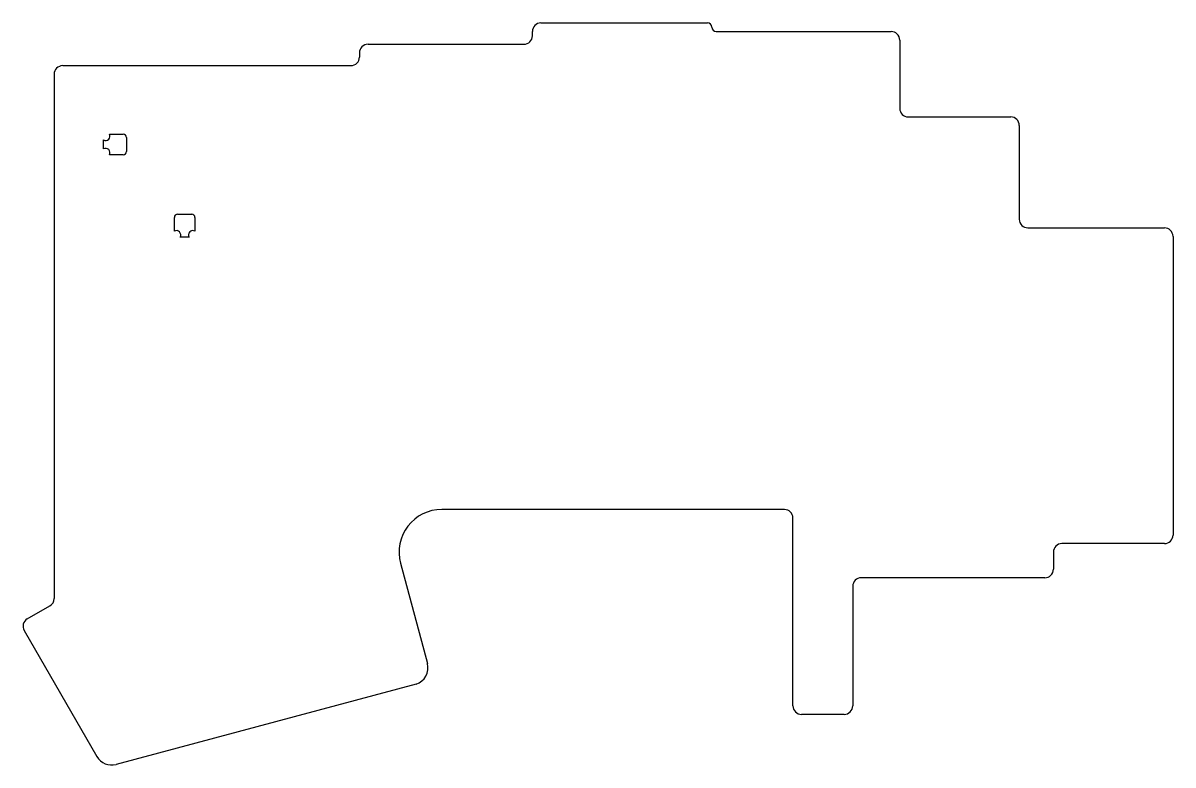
# Model space of a CAD drawing. Header units: millimetres. Extents: x 46 to 180, y -132 to -46.
import ezdxf

# ---------------------------------------------------------------- set-up
doc = ezdxf.new("R2010")
doc.units = ezdxf.units.MM
doc.layers.add('Edge.Cuts', color=254, linetype='CONTINUOUS', true_color=0xd0d2cd)

msp = doc.modelspace()

# ---------------------------------------------------------------- linework, layer by layer
at = {"layer": 'Edge.Cuts', "linetype": 'CONTINUOUS'}
for p, q in [((106.5, -45.5), (126, -45.5)), ((105.5, -47), (105.5, -46.5)), ((127, -46.5), (147.5, -46.5)), ((86.25, -48), (104.5, -48)), ((148.5, -47.5), (148.5, -55.5)), ((85.25, -49), (85.25, -49.5)), ((50.5, -50.5), (84.25, -50.5)), ((49.5, -51.5), (49.5, -112.92265)), ((149.5, -56.5), (161.5, -56.5)), ((162.5, -57.5), (162.5, -68.5)), ((55.292247, -60.249447), (55.292247, -59.208047)), ((55.978047, -58.522247), (57.578247, -58.522247)), ((57.959247, -58.903247), (57.959247, -60.554247)), ((57.578247, -60.935247), (55.978047, -60.935247)), ((63.572247, -69.891953), (63.572247, -68.291753)), ((63.953247, -67.910753), (65.604247, -67.910753)), ((65.985247, -68.291753), (65.985247, -69.891953)), ((163.5, -69.5), (179.5, -69.5)), ((65.299447, -70.577753), (64.258047, -70.577753)), ((180.5, -70.5), (180.5, -105.5)), ((135, -102.5), (94.882152, -102.5)), ((136, -125.5), (136, -103.5)), ((166.5, -107.5), (166.5, -109.5)), ((179.5, -106.5), (167.5, -106.5)), ((90.052523, -108.794095), (93.19777, -120.532314)), ((143, -111.5), (143, -125.5)), ((165.5, -110.5), (144, -110.5)), ((46.35288, -115.31699), (49, -113.788675)), ((45.986856, -116.683017), (54.503472, -131.434154)), ((91.871403, -122.956097), (56.753158, -132.366002)), ((142, -126.5), (137, -126.5))]:
    msp.add_line(p, q, dxfattribs=at)
at = {"layer": 'Edge.Cuts'}
for centre, radius, start, end in [((106.5, -46.5), 1, 90, 180), ((126, -46), 0.5, 0, 90), ((104.5, -47), 1, -90, 0), ((127, -46), 0.5, -180, -90), ((147.5, -47.5), 1, 0, 90), ((86.25, -49), 1, 90, 180), ((84.25, -49.5), 1, -90, 0), ((50.5, -51.5), 1, 90, 180), ((149.5, -55.5), 1, -180, -90), ((161.5, -57.5), 1, 0, 90), ((55.54, -58.77), 0.503256, -119.49186786, 29.49186786), ((57.578255, -58.903239), 0.380992, -0.00120309, 90.00120309), ((55.54, -60.687494), 0.503256, -29.49186786, 119.49186786), ((57.578251, -60.554251), 0.380996, -90.00060154, 0.00060154), ((63.95324, -68.29175), 0.380993, -270.00105269, -179.99954884), ((65.60425, -68.29175), 0.380997, -0.00045115, 90.00045115), ((163.5, -68.5), 1, -180, -90), ((63.82, -70.33), 0.503256, -29.49186786, 119.49186786), ((65.7375, -70.33), 0.503261, -299.49127326, -150.50846843), ((179.5, -70.5), 1, 0, 90), ((94.8822, -107.5), 5.000046, -269.99944996, -165.00014447), ((135, -103.5), 1, 0, 90), ((179.5, -105.5), 1, -90, 0), ((167.5, -107.5), 1, 90, 180), ((165.5, -109.5), 1, -90, 0), ((144, -111.5), 1, 90, 180), ((48.5, -112.9226), 1, -60.00142077, -0.00286479), ((46.8529, -116.183), 1.000025, -239.99856632, -149.99968922), ((91.266, -121.05), 1.999934, -72.37942585, 15.00193123), ((137, -125.5), 1, -180, -90), ((142, -125.5), 1, -90, 0), ((56.2355, -130.4342), 1.999957, -150.00081457, -74.99908089)]:
    msp.add_arc(centre, radius, start, end, dxfattribs=at)

doc.saveas('drawing.dxf')
